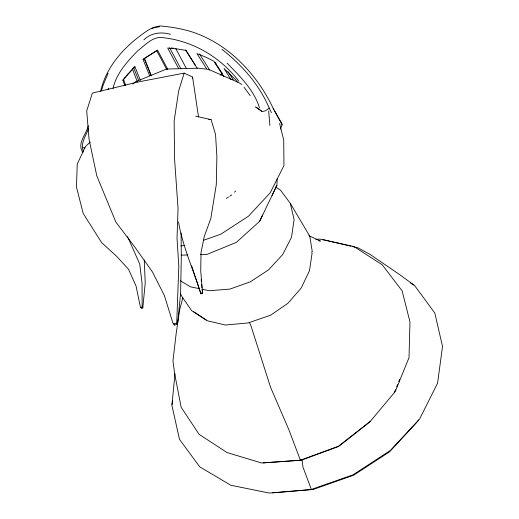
<?xml version="1.0" encoding="UTF-8"?>
<svg xmlns="http://www.w3.org/2000/svg" width="519" height="519" viewBox="0 0 519 519"><rect width="100%" height="100%" fill="white"/><g stroke="black" fill="none" stroke-linecap="round" stroke-linejoin="round"><path stroke-width="0.78" d="M90.293 142.063L85.531 146.403L77.227 164.088L76.468 187.067L83.196 213.452L101.62 242.594L116.561 256.243L128.543 269.29L136.01 285.917L140.39 306.956L141.778 308.176L142.485 308.065L142.803 307.949L142.141 307.027L142.057 283.575L139.754 264.106L127.557 236.632M272.008 195.572L276.919 185.328L277.159 178.886M83.371 151.165C80.121 143.114 86.18 135.628 88.639 128.212M191.634 265.773L200.885 293.741L202.572 293.696L202.176 289.187M202.572 293.696L200.73 270.704L201.041 252.539L204.278 236.398L210.831 218.441L216.293 184.563L216.884 156.855L215.554 134.525L211.097 119.642L195.702 116.165M171.99 404.573L174.987 373.738M172.593 400.681L171.912 405.404L179.496 439.379L199.776 466.879L230.812 485.246L269.231 493.05L313.314 489.411L353.569 475.261L389.516 451.815L417.678 421.383L418.405 419.942M184.148 73.121L137.983 81.989L92.376 93.102L86.705 110.91L89.047 139.267L96.813 175.922L115.906 222.145L134.94 247.219L152.437 271.937L164.4 295.59L172.885 322.987L174.514 325.043L177.53 324.349L176.72 323.129L178.808 266.176L177.018 238.059L178.049 208.606L174.566 158.983L174.157 120.732L178.679 90.883L184.148 73.121L192.601 77.046L198.53 116.963M192.283 78.635L192.601 77.046M182.863 297.802L179.723 309.408L176.168 333.47L172.97 360.835L174.507 372.811M142.803 307.949L145.229 282.978L144.256 259.928M108.153 89.69L108.594 88.146M113.064 88.502C116.295 73.367 127.239 61.664 137.639 50.856C144.645 45.64 150.945 37.939 160.241 37.407C191.336 39.963 219.978 56.487 238.831 81.185M101.426 90.831L103.294 84.733L108.101 73.27M100.647 91.24C106.097 67.146 123.314 47.845 142.926 33.78C148.22 29.745 153.845 26.488 160.579 25.95C171.841 27.027 183.071 28.895 193.821 32.502C229.528 44.809 257.418 74.963 273.292 108.555L282.102 124.761L280.448 129.114M88.347 125.715C86.329 134.415 76.377 143.782 83.034 152.476M177.53 324.349L180.618 293.397L181.319 256.01L181.073 233.031M394.271 392.721L395.472 389.756M396.665 386.791L397.56 384.566M398.761 381.608L399.656 379.383M200.457 254.634L206.919 254.453L236.398 242.341L259.623 221.328L262.653 215.009M259.623 221.328L276.919 185.328M220.783 75.333L221.905 73.03L220.594 70.999M124.787 85.564L122.893 80.218L123.496 79.186L125.786 85.726M123.983 78.596L125.455 76.812M126.435 75.625L134.882 66.64L140.37 80.335M122.893 80.218L134.882 66.64M234.588 192.166L235.658 191.011M132.819 84.059L135.174 81.931L166.521 69.046L198.31 68.184L208.502 69.358L238.403 82.417L241.802 84.487M149.725 75.813L143.023 59.49L144.198 58.537L150.893 74.911M370.281 421.337L338.394 446.269L300.384 460.223L261.615 462.987L227.004 452.542L199.062 434.293L181.157 407.266L174.559 373.226M143.023 59.49L157.523 50.155L167.786 69.371M144.814 58.109L157.523 50.155M143.88 39.885C150.997 32.729 161.137 31.646 170.492 34.286M226.453 198.368L228.451 197.071M229.781 196.208L231.772 194.91M142.141 307.027L140.668 307.585M271.398 112.701L269.257 108.179L265.267 110.878L261.414 111.734M203.318 240.349L220.711 234.251L248.426 216.248L270.165 192.86L283.945 165.645L283.724 140.124L279.605 123.451M176.72 323.129L173.391 323.83M151.587 28.37L159.502 26.709M202.54 292.872L200.691 292.969L200.373 292.32C192.971 268.881 182.662 246.285 178.504 221.911M180.878 245.883L184.894 245.539M272.67 492.881L313.314 489.411M263.263 462.883L301.312 460.191L338.602 446.483L369.762 421.979L395.251 391.56L409.017 357.636L409.971 321.955L402.147 290.854L382.14 264.709L353.952 246.577L319.84 239.077L315.837 239.35M82.424 147.493L85.077 148.084M181.073 255.16L187.534 254.985M208.716 119.48L211.097 119.642M171.276 47.975L173.651 48.196M318.841 240.764L320.431 241.088L308.824 235.671M199.199 288.642L190.564 286.864L180.34 280.727M202.339 289.284L209.397 290.744L229.975 289.064L250.314 281.83L268.557 269.874L282.725 254.531L291.503 237.248L294.098 219.628L290.29 203.338L280.39 189.993L275.602 187.1M323.006 239.59L350.922 246.188M352.472 246.551L357.902 247.835M358.22 248.004L369.943 254.323L399.371 274.421L413.87 284.989M410.471 282.991L414.571 285.495L434.812 313.067L442.532 346.465L437.562 383.171L419.605 419.002L390.346 450.505L353.082 474.788L311.355 489.456L302.966 467.081L302.019 459.412M206.134 320.093L191.647 310.628L182.117 296.881L180.378 293.462M193.353 311.517L207.574 320.839L225.395 325.03L248.127 322.941L270.607 315.182L287.831 303.362L301.215 288.026L309.493 270.633L312.036 253.532L311.783 251.936M221.931 49.324C241.848 64.894 259.37 84.707 269.257 108.179M227.173 63.195C239.973 76.377 254.018 89.865 259.5 107.939M244.014 87.198L250.184 95.632M214.872 62.176L216.138 64.129M216.987 65.426L217.831 66.724M219.518 69.325L220.783 71.272M221.632 72.576L222.469 73.88M215.359 62.877L216.235 64.233M217.98 66.938L219.725 69.65M223.793 76.708L213.731 61.106L205.556 57.071L196.948 53.58L206.575 68.748M185.413 49.863L195.449 65.537M197.194 68.268L186.074 50.434L176.96 48.896L167.689 48.014L178.711 68.657M199.458 53.905L209.721 70.084M230.961 79.576L224.052 68.54L236.164 80.25L237.319 82.3M228.12 71.622L233.258 79.855M273.15 108.555L273.987 109.911M274.817 111.261L281.875 123.613L282.102 124.761M290.29 203.338L309.798 236.242L312.269 251.689M175.649 48.397L186.529 68.774M169.694 47.832L180.949 68.917M156.641 50.583L166.774 69.552M174.267 324.459L174.514 325.043M249.464 322.351L251.157 326.412L270.535 387.213L289.057 430.167L300.384 460.223L301.312 460.191L301.292 459.581M133.649 67.755L138.664 80.335M144.477 58.53L151.256 75.768M137.392 81.937L132.254 68.502M200.691 292.969L200.885 293.741M201.145 279.566L201.32 281.168M201.664 284.373L202.008 287.584M141.726 307.683L141.778 308.176M268.68 110.962L269.899 125.436M261.459 111.021L255.614 106.94L261.414 111.014"/></g></svg>
